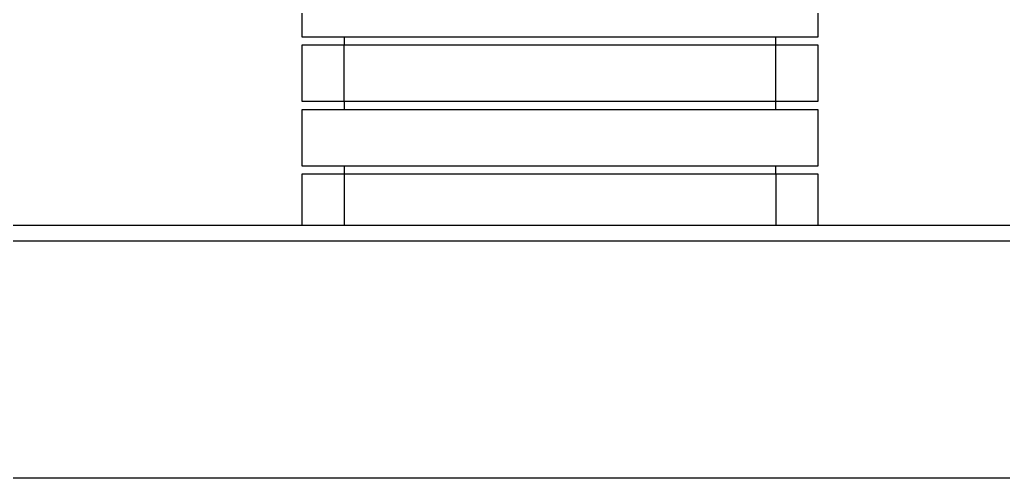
# Model space of a CAD drawing. Header units: metres. Extents: x 54.3 to 102.1, y 17 to 45.8.
# Drawn here: x 94.579 to 95.2, y 33.584 to 33.874 of the extents above; entities that cross this region are included whole.
import ezdxf

# ---------------------------------------------------------------- set-up
doc = ezdxf.new("R2010")
doc.units = ezdxf.units.M
doc.layers.add('Edges', color=7, linetype='Continuous')

# ---------------------------------------------------------------- blocks, each defined once
blk = doc.blocks.new('fr elevation')
for p, q in [((-0.16493, -2.53436), (-0.16493, -2.56976)), ((0.16104, -2.56976), (0.16104, -2.53436)), ((-0.16493, -2.56976), (-0.13819, -2.56976)), ((-0.13819, -2.56976), (-0.13819, -2.57511)), ((-0.13819, -2.56976), (0.1343, -2.56976)), ((0.1343, -2.56976), (0.16104, -2.56976)), ((0.1343, -2.57511), (0.1343, -2.56976)), ((-0.16493, -2.57511), (-0.16493, -2.61051)), ((-0.13819, -2.57511), (-0.16493, -2.57511)), ((-0.13819, -2.61051), (-0.13819, -2.57511)), ((0.1343, -2.57511), (-0.13819, -2.57511)), ((0.16104, -2.57511), (0.1343, -2.57511)), ((0.1343, -2.61051), (0.1343, -2.57511)), ((0.16104, -2.61051), (0.16104, -2.57511)), ((-0.16493, -2.61051), (-0.13819, -2.61051)), ((-0.13819, -2.61051), (-0.13819, -2.61585)), ((-0.13819, -2.61051), (0.1343, -2.61051)), ((0.1343, -2.61585), (0.1343, -2.61051)), ((0.1343, -2.61051), (0.16104, -2.61051)), ((-0.16493, -2.61585), (-0.16493, -2.65125)), ((-0.13819, -2.61585), (-0.16493, -2.61585)), ((0.1343, -2.61585), (-0.13819, -2.61585)), ((0.16104, -2.61585), (0.1343, -2.61585)), ((0.16104, -2.65125), (0.16104, -2.61585)), ((-0.16493, -2.65125), (-0.13819, -2.65125)), ((-0.13819, -2.65125), (-0.13819, -2.6566)), ((-0.13819, -2.65125), (0.1343, -2.65125)), ((0.1343, -2.6566), (0.1343, -2.65125)), ((0.1343, -2.65125), (0.16104, -2.65125)), ((-0.16493, -2.6566), (-0.16493, -2.68876)), ((-0.13819, -2.6566), (-0.16493, -2.6566)), ((-0.13819, -2.6566), (-0.13819, -2.68876)), ((0.1343, -2.6566), (-0.13819, -2.6566)), ((0.16104, -2.6566), (0.1343, -2.6566)), ((0.1343, -2.6566), (0.1343, -2.68876)), ((0.16104, -2.68876), (0.16104, -2.6566)), ((-0.42565, -2.68876), (-0.16493, -2.68876)), ((-0.16493, -2.68876), (-0.13819, -2.68876)), ((-0.13819, -2.68876), (0.1343, -2.68876)), ((0.1343, -2.68876), (0.16104, -2.68876)), ((0.16104, -2.68876), (0.36532, -2.68876)), ((-1.21277, -2.69876), (0.65576, -2.69876)), ((7.13712, -2.84876), (-1.21277, -2.84876))]:
    blk.add_line(p, q)

msp = doc.modelspace()

# ---------------------------------------------------------------- block references
at = {"layer": 'Edges'}
msp.add_blockref('fr elevation', (94.92205, 36.43321), dxfattribs=at)

doc.saveas('drawing.dxf')
